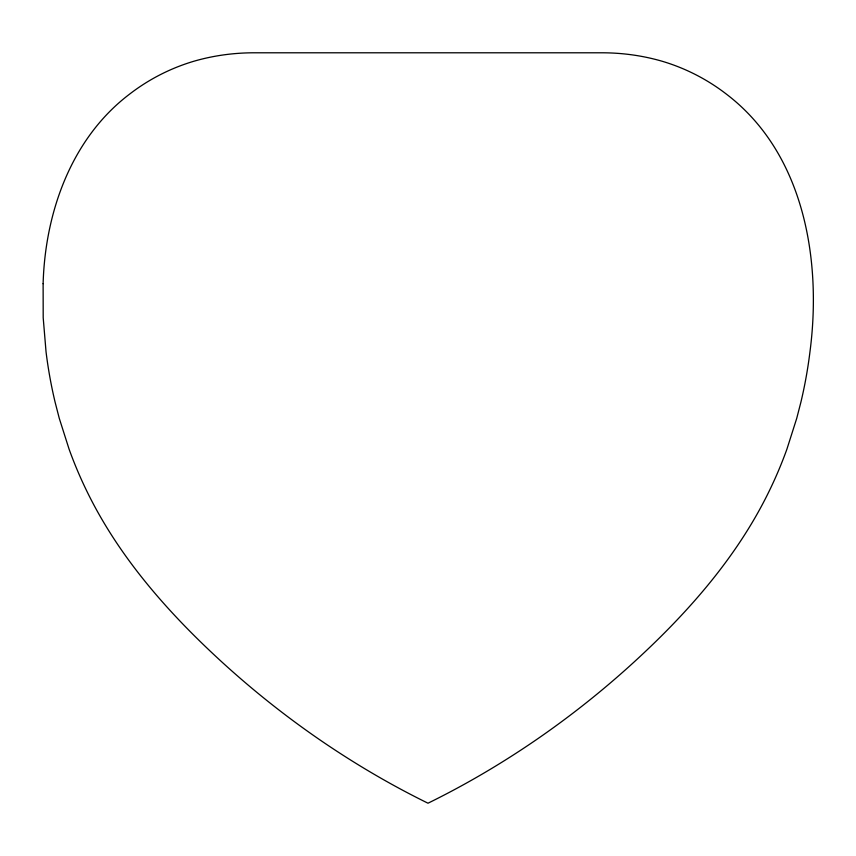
<?xml version="1.0" encoding="UTF-8"?>
<svg xmlns="http://www.w3.org/2000/svg" width="856" height="856" viewBox="0 0 856 856"><rect width="100%" height="100%" fill="white"/><g stroke="black" fill="none" stroke-linecap="round" stroke-linejoin="round"><path stroke-width="1.28" d="M43.121 283.668L43.196 317.704L46.042 351.837A457.5 457.5 0 0 0 55.084 402.095L59.267 418.327L69.101 449.207A421.826 421.826 0 0 0 87.237 491.975C119.305 557.556 168.418 613.024 221.886 661.998A907.167 907.167 0 0 0 318.186 738.696C353.175 762.814 389.855 784.481 428 803.206C466.146 784.481 502.825 762.814 537.814 738.696A907.167 907.167 0 0 0 634.103 661.998C687.582 613.035 736.684 557.545 768.763 491.975A421.826 421.826 0 0 0 786.899 449.207L796.733 418.327L800.916 402.095A457.5 457.5 0 0 0 809.958 351.837C821.963 260.16 804.18 153.385 726.423 94.149A196.848 196.848 0 0 0 662.758 61.429C643.391 55.726 623.254 52.912 603.084 52.794L252.916 52.794C232.746 52.912 212.609 55.726 193.242 61.429A196.848 196.848 0 0 0 129.577 94.139C71.294 138.265 45.111 212.588 43.121 283.668"/></g></svg>
